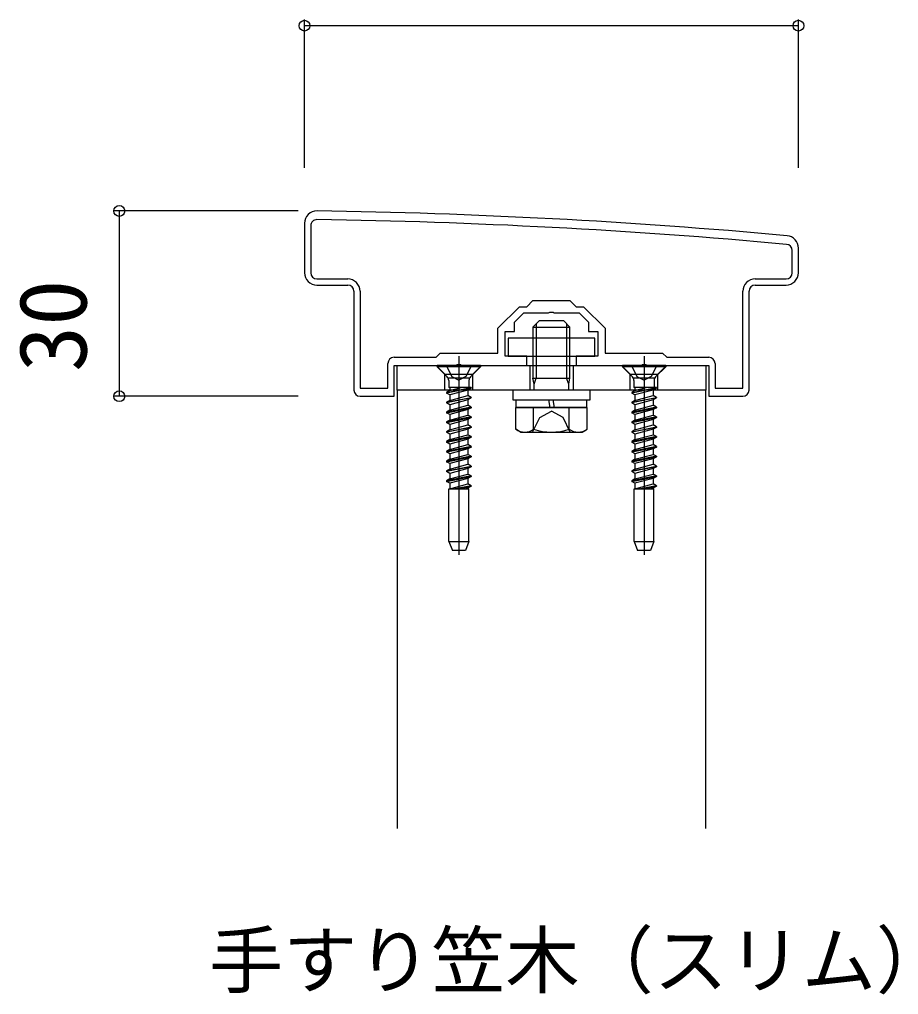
# Model space of a CAD drawing. Units: millimetres, scale not verified. Extents: x -875 to 875, y -1300 to 1294.
# Drawn here: x -640.9 to -498.5, y -814.5 to -656.6 of the extents above; entities that cross this region are included whole.
import ezdxf
from ezdxf.enums import TextEntityAlignment as Align

# ---------------------------------------------------------------- set-up
doc = ezdxf.new("R2010")
doc.units = ezdxf.units.MM
doc.header["$LTSCALE"] = 8
for name, color, linetype in [('0-1_USER1', 3, 'Continuous'), ('0-2_YKK_11', 7, 'Continuous'), ('0-3_YKK_12', 2, 'Continuous'), ('0-4_YKK_13', 4, 'Continuous'), ('0-6_YKK_D', 6, 'Continuous')]:
    doc.layers.add(name, color=color, linetype=linetype)
doc.styles.add('ＭＳ ゴシック', font='')
doc.styles.get('ＭＳ ゴシック').set_extended_font_data('MS Gothic')

msp = doc.modelspace()

# ---------------------------------------------------------------- linework, layer by layer
at = {"layer": '0-2_YKK_11'}
for p, q in [((-594.739, -689.595), (-594.739, -697.595)), ((-593.739, -689.995), (-593.739, -697.595)), ((-515.739, -697.595), (-515.739, -693.997)), ((-514.739, -697.595), (-514.739, -693.595)), ((-592.739, -698.595), (-587.739, -698.595)), ((-521.739, -698.595), (-516.739, -698.595)), ((-592.739, -699.595), (-587.739, -699.595)), ((-586.739, -700.595), (-586.739, -716.595)), ((-522.739, -716.595), (-522.739, -700.595)), ((-521.739, -699.595), (-516.739, -699.595))]:
    msp.add_line(p, q, dxfattribs=at)
for points in [[(-585.739, -700.595), (-585.739, -716.295), (-581.239, -716.295), (-581.239, -712.295)], [(-528.239, -712.295), (-528.239, -716.295), (-523.739, -716.295), (-523.739, -700.595)], [(-580.239, -711.295), (-573.439, -711.295), (-572.739, -710.595), (-563.439, -710.595), (-563.439, -706.598), (-559.936, -703.095), (-558.739, -703.095), (-557.739, -702.095), (-551.739, -702.095), (-550.739, -703.095), (-549.542, -703.095), (-546.039, -706.598), (-546.039, -710.595), (-536.739, -710.595), (-536.039, -711.295), (-529.239, -711.295)], [(-585.739, -717.595), (-580.239, -717.595), (-580.239, -712.595), (-570.197, -712.595), (-570.014, -712.475), (-569.464, -712.475), (-569.28, -712.595), (-558.739, -712.595), (-558.739, -711.095), (-562.239, -711.095), (-562.239, -707.095), (-560.739, -707.095), (-560.739, -705.595), (-559.239, -704.095), (-555.197, -704.095), (-555.014, -703.975), (-554.464, -703.975), (-554.28, -704.095), (-550.239, -704.095), (-548.739, -705.595), (-548.739, -707.095), (-547.239, -707.095), (-547.239, -711.095), (-550.739, -711.095), (-550.739, -712.595), (-540.197, -712.595), (-540.014, -712.475), (-539.464, -712.475), (-539.28, -712.595), (-529.239, -712.595), (-529.239, -717.595), (-523.739, -717.595)]]:
    msp.add_lwpolyline(points, dxfattribs=at)
for centre, radius, start, end in [((-592.739, -689.595), 2, 89.17237, 179.99999), ((-607.154, -1687.494), 1000.003, 84.80207, 89.17236), ((-592.739, -689.995), 1, 89.17205, 180.00002), ((-607.154, -1687.489), 998.598, 84.79997, 89.17204), ((-516.739, -693.997), 1, 0, 84.79999), ((-516.739, -693.595), 2, 0, 84.80205), ((-592.739, -697.595), 2, 180.00001, 269.99999), ((-592.739, -697.595), 1, 180.00001, 269.99999), ((-516.739, -697.595), 2, 270.00001, 359.99999), ((-516.739, -697.595), 1, 270.00001, 359.99999), ((-587.739, -700.595), 2, 0.00001, 89.99999), ((-521.739, -700.595), 2, 90.00001, 179.99999), ((-587.739, -700.595), 1, 0.00001, 89.99999), ((-521.739, -700.595), 1, 90.00001, 179.99999), ((-580.239, -712.295), 1, 90.00001, 179.99999), ((-529.239, -712.295), 1, 0.00001, 89.99999), ((-585.739, -716.595), 1, 180.00001, 269.99999), ((-523.739, -716.595), 1, 270.00001, 359.99999)]:
    msp.add_arc(centre, radius, start, end, dxfattribs=at)
at = {"layer": '0-3_YKK_12'}
msp.add_line((-529.739, -787.595), (-529.739, -716.595), dxfattribs=at)
msp.add_lwpolyline([(-529.739, -716.595), (-579.739, -716.595), (-579.739, -787.595)], dxfattribs=at)
at = {"layer": '0-4_YKK_13'}
for p, q in [((-557.739, -706.396), (-556.739, -705.396)), ((-552.739, -705.396), (-556.739, -705.396)), ((-551.739, -706.396), (-552.739, -705.396)), ((-557.739, -706.396), (-551.739, -706.396)), ((-557.739, -706.396), (-557.739, -714.696)), ((-557.199, -705.856), (-557.199, -714.696)), ((-552.279, -705.856), (-552.279, -714.696)), ((-551.739, -714.696), (-551.739, -706.396)), ((-569.739, -711.095), (-569.739, -743.257)), ((-539.739, -711.095), (-539.739, -743.257)), ((-571.989, -713.995), (-573.389, -712.595)), ((-566.239, -712.595), (-573.239, -712.595)), ((-573.239, -712.595), (-573.239, -712.845)), ((-566.239, -712.845), (-573.239, -712.845)), ((-573.239, -712.845), (-571.608, -714.476)), ((-571.789, -712.595), (-570.884, -714.41)), ((-566.239, -712.845), (-567.869, -714.476)), ((-567.489, -713.995), (-566.089, -712.595)), ((-566.239, -712.595), (-566.239, -712.845)), ((-558.239, -712.595), (-558.239, -716.595)), ((-551.239, -712.595), (-551.239, -716.595)), ((-541.989, -713.995), (-543.389, -712.595)), ((-536.239, -712.595), (-543.239, -712.595)), ((-543.239, -712.595), (-543.239, -712.845)), ((-536.239, -712.845), (-543.239, -712.845)), ((-543.239, -712.845), (-541.608, -714.476)), ((-541.789, -712.595), (-540.884, -714.41)), ((-536.239, -712.845), (-537.869, -714.476)), ((-537.489, -713.995), (-536.089, -712.595)), ((-536.239, -712.595), (-536.239, -712.845)), ((-571.989, -716.595), (-571.989, -713.995)), ((-571.989, -713.995), (-567.489, -713.995)), ((-571.51, -714.595), (-567.967, -714.595)), ((-571.374, -715.042), (-571.374, -716.183)), ((-570.884, -714.41), (-569.739, -715.019)), ((-568.104, -715.042), (-568.104, -716.183)), ((-567.489, -716.595), (-567.489, -713.995)), ((-557.539, -715.636), (-557.739, -714.696)), ((-557.739, -714.696), (-551.739, -714.696)), ((-557.539, -715.636), (-557.199, -714.696)), ((-551.939, -715.636), (-552.279, -714.696)), ((-551.939, -715.636), (-551.739, -714.696)), ((-541.989, -716.595), (-541.989, -713.995)), ((-541.989, -713.995), (-537.489, -713.995)), ((-541.51, -714.595), (-537.967, -714.595)), ((-541.374, -715.042), (-541.374, -716.183)), ((-540.884, -714.41), (-539.739, -715.019)), ((-538.104, -715.042), (-538.104, -716.183)), ((-537.489, -716.595), (-537.489, -713.995)), ((-571.739, -716.978), (-567.739, -716.183)), ((-567.739, -716.283), (-571.739, -717.078)), ((-571.214, -716.675), (-571.739, -716.978)), ((-567.739, -716.183), (-571.374, -716.183)), ((-571.214, -716.183), (-571.214, -716.675)), ((-571.214, -716.675), (-569.388, -716.183)), ((-568.264, -716.586), (-571.214, -717.381)), ((-567.739, -716.283), (-568.264, -716.586)), ((-568.264, -716.586), (-568.264, -717.47)), ((-567.739, -716.183), (-567.739, -716.283)), ((-560.989, -716.595), (-560.989, -718.195)), ((-548.489, -716.595), (-560.989, -716.595)), ((-557.539, -716.595), (-557.539, -715.636)), ((-551.939, -716.595), (-551.939, -715.636)), ((-548.489, -718.195), (-548.489, -716.595)), ((-541.739, -716.978), (-537.739, -716.183)), ((-537.739, -716.283), (-541.739, -717.078)), ((-541.214, -716.675), (-541.739, -716.978)), ((-537.739, -716.183), (-541.374, -716.183)), ((-541.214, -716.183), (-541.214, -716.675)), ((-541.214, -716.675), (-539.388, -716.183)), ((-538.264, -716.586), (-541.214, -717.381)), ((-537.739, -716.283), (-538.264, -716.586)), ((-538.264, -716.586), (-538.264, -717.47)), ((-537.739, -716.183), (-537.739, -716.283)), ((-571.739, -716.978), (-571.739, -717.078)), ((-571.214, -717.381), (-571.739, -717.078)), ((-571.739, -718.568), (-567.739, -717.773)), ((-567.739, -717.873), (-571.739, -718.668)), ((-571.214, -717.381), (-571.214, -718.265)), ((-571.214, -718.265), (-568.264, -717.47)), ((-568.264, -718.176), (-571.214, -718.971)), ((-567.739, -717.773), (-568.264, -717.47)), ((-568.264, -718.176), (-568.264, -719.06)), ((-560.989, -718.195), (-548.489, -718.195)), ((-560.489, -718.195), (-548.989, -718.195)), ((-560.489, -718.195), (-560.489, -719.396)), ((-554.93, -719.398), (-555.161, -718.195)), ((-554.533, -718.195), (-554.303, -719.396)), ((-548.989, -719.396), (-548.989, -718.195)), ((-541.739, -716.978), (-541.739, -717.078)), ((-541.214, -717.381), (-541.739, -717.078)), ((-541.739, -718.568), (-537.739, -717.773)), ((-537.739, -717.873), (-541.739, -718.668)), ((-541.214, -717.381), (-541.214, -718.265)), ((-541.214, -718.265), (-538.264, -717.47)), ((-538.264, -718.176), (-541.214, -718.971)), ((-537.739, -717.773), (-538.264, -717.47)), ((-538.264, -718.176), (-538.264, -719.06)), ((-571.214, -718.971), (-571.739, -718.668)), ((-567.739, -719.363), (-571.739, -720.158)), ((-571.739, -720.258), (-567.739, -719.463)), ((-571.214, -719.855), (-571.739, -720.158)), ((-571.214, -718.971), (-571.214, -719.855)), ((-571.214, -719.855), (-568.264, -719.06)), ((-568.264, -719.766), (-571.214, -720.561)), ((-567.739, -719.363), (-568.264, -719.06)), ((-567.739, -719.463), (-568.264, -719.766)), ((-568.264, -719.766), (-568.264, -720.65)), ((-567.739, -719.363), (-567.739, -719.463)), ((-560.512, -722.949), (-560.512, -719.396)), ((-560.512, -719.396), (-548.965, -719.396)), ((-548.989, -719.396), (-560.489, -719.396)), ((-557.625, -722.949), (-557.625, -719.396)), ((-551.852, -722.949), (-551.852, -719.396)), ((-548.965, -722.949), (-548.965, -719.396)), ((-541.214, -718.971), (-541.739, -718.668)), ((-537.739, -719.363), (-541.739, -720.158)), ((-541.739, -720.258), (-537.739, -719.463)), ((-541.214, -719.855), (-541.739, -720.158)), ((-541.214, -718.971), (-541.214, -719.855)), ((-541.214, -719.855), (-538.264, -719.06)), ((-538.264, -719.766), (-541.214, -720.561)), ((-537.739, -719.363), (-538.264, -719.06)), ((-537.739, -719.463), (-538.264, -719.766)), ((-538.264, -719.766), (-538.264, -720.65)), ((-537.739, -719.363), (-537.739, -719.463)), ((-571.739, -720.158), (-571.739, -720.258)), ((-571.214, -720.561), (-571.739, -720.258)), ((-567.739, -720.953), (-571.739, -721.748)), ((-571.214, -721.445), (-571.739, -721.748)), ((-571.214, -720.561), (-571.214, -721.445)), ((-571.214, -721.445), (-568.264, -720.65)), ((-568.264, -721.356), (-571.214, -722.151)), ((-567.739, -720.953), (-568.264, -720.65)), ((-567.739, -721.053), (-568.264, -721.356)), ((-568.264, -721.356), (-568.264, -722.24)), ((-567.739, -720.953), (-567.739, -721.053)), ((-557.789, -723.398), (-556.639, -721.04)), ((-556.639, -721.04), (-554.739, -720.03)), ((-552.839, -721.04), (-554.739, -720.03)), ((-551.689, -723.398), (-552.839, -721.04)), ((-541.739, -720.158), (-541.739, -720.258)), ((-541.214, -720.561), (-541.739, -720.258)), ((-537.739, -720.953), (-541.739, -721.748)), ((-541.214, -721.445), (-541.739, -721.748)), ((-541.214, -720.561), (-541.214, -721.445)), ((-541.214, -721.445), (-538.264, -720.65)), ((-538.264, -721.356), (-541.214, -722.151)), ((-537.739, -720.953), (-538.264, -720.65)), ((-537.739, -721.053), (-538.264, -721.356)), ((-538.264, -721.356), (-538.264, -722.24)), ((-537.739, -720.953), (-537.739, -721.053)), ((-571.739, -721.748), (-571.739, -721.848)), ((-571.739, -723.338), (-567.739, -722.543)), ((-567.739, -722.643), (-571.739, -723.438)), ((-571.214, -723.035), (-571.739, -723.338)), ((-571.214, -722.151), (-571.214, -723.035)), ((-571.214, -723.035), (-568.264, -722.24)), ((-568.264, -722.946), (-571.214, -723.741)), ((-567.739, -722.543), (-568.264, -722.24)), ((-567.739, -722.643), (-568.264, -722.946)), ((-568.264, -722.946), (-568.264, -723.83)), ((-567.739, -722.543), (-567.739, -722.643)), ((-559.739, -723.396), (-560.512, -722.949)), ((-549.739, -723.396), (-548.965, -722.949)), ((-541.739, -721.748), (-541.739, -721.848)), ((-541.739, -723.338), (-537.739, -722.543)), ((-537.739, -722.643), (-541.739, -723.438)), ((-541.214, -723.035), (-541.739, -723.338)), ((-541.214, -722.151), (-541.214, -723.035)), ((-541.214, -723.035), (-538.264, -722.24)), ((-538.264, -722.946), (-541.214, -723.741)), ((-537.739, -722.543), (-538.264, -722.24)), ((-537.739, -722.643), (-538.264, -722.946)), ((-538.264, -722.946), (-538.264, -723.83)), ((-537.739, -722.543), (-537.739, -722.643)), ((-571.739, -723.338), (-571.739, -723.438)), ((-571.214, -723.741), (-571.739, -723.438)), ((-567.739, -724.133), (-571.739, -724.928)), ((-571.739, -725.028), (-567.739, -724.233)), ((-571.214, -723.741), (-571.214, -724.625)), ((-571.214, -724.625), (-568.264, -723.83)), ((-568.264, -724.536), (-571.214, -725.331)), ((-567.739, -724.133), (-568.264, -723.83)), ((-567.739, -724.233), (-568.264, -724.536)), ((-568.264, -724.536), (-568.264, -725.42)), ((-567.739, -724.133), (-567.739, -724.233)), ((-559.739, -723.396), (-549.739, -723.396)), ((-541.739, -723.338), (-541.739, -723.438)), ((-541.214, -723.741), (-541.739, -723.438)), ((-537.739, -724.133), (-541.739, -724.928)), ((-541.739, -725.028), (-537.739, -724.233)), ((-541.214, -723.741), (-541.214, -724.625)), ((-541.214, -724.625), (-538.264, -723.83)), ((-538.264, -724.536), (-541.214, -725.331)), ((-537.739, -724.133), (-538.264, -723.83)), ((-537.739, -724.233), (-538.264, -724.536)), ((-538.264, -724.536), (-538.264, -725.42)), ((-537.739, -724.133), (-537.739, -724.233)), ((-571.214, -724.625), (-571.739, -724.928)), ((-571.739, -724.928), (-571.739, -725.028)), ((-571.214, -725.331), (-571.739, -725.028)), ((-567.739, -725.723), (-571.739, -726.518)), ((-571.739, -726.618), (-567.739, -725.823)), ((-571.214, -725.331), (-571.214, -726.215)), ((-571.214, -726.215), (-568.264, -725.42)), ((-568.264, -726.126), (-571.214, -726.921)), ((-567.739, -725.723), (-568.264, -725.42)), ((-567.739, -725.823), (-568.264, -726.126)), ((-568.264, -726.126), (-568.264, -727.01)), ((-567.739, -725.723), (-567.739, -725.823)), ((-541.214, -724.625), (-541.739, -724.928)), ((-541.739, -724.928), (-541.739, -725.028)), ((-541.214, -725.331), (-541.739, -725.028)), ((-537.739, -725.723), (-541.739, -726.518)), ((-541.739, -726.618), (-537.739, -725.823)), ((-541.214, -725.331), (-541.214, -726.215)), ((-541.214, -726.215), (-538.264, -725.42)), ((-538.264, -726.126), (-541.214, -726.921)), ((-537.739, -725.723), (-538.264, -725.42)), ((-537.739, -725.823), (-538.264, -726.126)), ((-538.264, -726.126), (-538.264, -727.01)), ((-537.739, -725.723), (-537.739, -725.823)), ((-571.214, -726.921), (-571.739, -726.618)), ((-567.739, -727.313), (-571.739, -728.108)), ((-571.739, -728.208), (-567.739, -727.413)), ((-571.214, -726.921), (-571.214, -727.805)), ((-571.214, -727.805), (-568.264, -727.01)), ((-568.264, -727.716), (-571.214, -728.511)), ((-567.739, -727.313), (-568.264, -727.01)), ((-567.739, -727.413), (-568.264, -727.716)), ((-568.264, -727.716), (-568.264, -728.6)), ((-567.739, -727.313), (-567.739, -727.413)), ((-541.214, -726.921), (-541.739, -726.618)), ((-537.739, -727.313), (-541.739, -728.108)), ((-541.739, -728.208), (-537.739, -727.413)), ((-541.214, -726.921), (-541.214, -727.805)), ((-541.214, -727.805), (-538.264, -727.01)), ((-538.264, -727.716), (-541.214, -728.511)), ((-537.739, -727.313), (-538.264, -727.01)), ((-537.739, -727.413), (-538.264, -727.716)), ((-538.264, -727.716), (-538.264, -728.6)), ((-537.739, -727.313), (-537.739, -727.413)), ((-571.214, -727.805), (-571.739, -728.108)), ((-571.739, -728.108), (-571.739, -728.208)), ((-571.214, -728.511), (-571.739, -728.208)), ((-571.739, -729.698), (-567.739, -728.903)), ((-567.739, -729.003), (-571.739, -729.798)), ((-571.214, -728.511), (-571.214, -729.395)), ((-571.214, -729.395), (-568.264, -728.6)), ((-568.264, -729.306), (-571.214, -730.101)), ((-567.739, -728.903), (-568.264, -728.6)), ((-567.739, -729.003), (-568.264, -729.306)), ((-568.264, -729.306), (-568.264, -730.19)), ((-567.739, -728.903), (-567.739, -729.003)), ((-541.214, -727.805), (-541.739, -728.108)), ((-541.739, -728.108), (-541.739, -728.208)), ((-541.214, -728.511), (-541.739, -728.208)), ((-541.739, -729.698), (-537.739, -728.903)), ((-537.739, -729.003), (-541.739, -729.798)), ((-541.214, -728.511), (-541.214, -729.395)), ((-541.214, -729.395), (-538.264, -728.6)), ((-538.264, -729.306), (-541.214, -730.101)), ((-537.739, -728.903), (-538.264, -728.6)), ((-537.739, -729.003), (-538.264, -729.306)), ((-538.264, -729.306), (-538.264, -730.19)), ((-537.739, -728.903), (-537.739, -729.003)), ((-571.214, -729.395), (-571.739, -729.698)), ((-571.739, -729.698), (-571.739, -729.798)), ((-571.214, -730.101), (-571.739, -729.798)), ((-567.739, -730.493), (-571.739, -731.288)), ((-571.739, -731.388), (-567.739, -730.593)), ((-571.214, -730.101), (-571.214, -730.985)), ((-571.214, -730.985), (-568.264, -730.19)), ((-568.264, -730.896), (-571.214, -731.691)), ((-567.739, -730.493), (-568.264, -730.19)), ((-567.739, -730.593), (-568.264, -730.896)), ((-568.264, -730.896), (-568.264, -731.78)), ((-567.739, -730.493), (-567.739, -730.593)), ((-541.214, -729.395), (-541.739, -729.698)), ((-541.739, -729.698), (-541.739, -729.798)), ((-541.214, -730.101), (-541.739, -729.798)), ((-537.739, -730.493), (-541.739, -731.288)), ((-541.739, -731.388), (-537.739, -730.593)), ((-541.214, -730.101), (-541.214, -730.985)), ((-541.214, -730.985), (-538.264, -730.19)), ((-538.264, -730.896), (-541.214, -731.691)), ((-537.739, -730.493), (-538.264, -730.19)), ((-537.739, -730.593), (-538.264, -730.896)), ((-538.264, -730.896), (-538.264, -731.78)), ((-537.739, -730.493), (-537.739, -730.593)), ((-571.214, -730.985), (-571.739, -731.288)), ((-571.739, -731.288), (-571.739, -731.388)), ((-571.214, -731.691), (-571.739, -731.388)), ((-571.214, -731.691), (-571.214, -732.575)), ((-571.214, -732.575), (-568.264, -731.78)), ((-567.739, -732.083), (-570.317, -732.595)), ((-569.814, -732.595), (-567.739, -732.183)), ((-567.739, -732.083), (-568.264, -731.78)), ((-568.264, -732.486), (-568.264, -732.595)), ((-541.214, -730.985), (-541.739, -731.288)), ((-541.739, -731.288), (-541.739, -731.388)), ((-541.214, -731.691), (-541.739, -731.388)), ((-541.214, -731.691), (-541.214, -732.575)), ((-541.214, -732.575), (-538.264, -731.78)), ((-537.739, -732.083), (-540.317, -732.595)), ((-539.814, -732.595), (-537.739, -732.183)), ((-537.739, -732.083), (-538.264, -731.78)), ((-538.264, -732.486), (-538.264, -732.595)), ((-571.339, -741.095), (-571.339, -732.595)), ((-571.339, -732.595), (-568.139, -732.595)), ((-571.214, -732.575), (-571.249, -732.595)), ((-568.139, -741.095), (-568.139, -732.595)), ((-541.339, -741.095), (-541.339, -732.595)), ((-541.339, -732.595), (-538.139, -732.595)), ((-541.214, -732.575), (-541.249, -732.595)), ((-538.139, -741.095), (-538.139, -732.595)), ((-571.339, -741.095), (-568.139, -741.095)), ((-571.339, -741.095), (-570.793, -742.595)), ((-568.139, -741.095), (-568.685, -742.595)), ((-541.339, -741.095), (-538.139, -741.095)), ((-541.339, -741.095), (-540.793, -742.595)), ((-538.139, -741.095), (-538.685, -742.595)), ((-568.685, -742.595), (-570.793, -742.595)), ((-538.685, -742.595), (-540.793, -742.595))]:
    msp.add_line(p, q, dxfattribs=at)
for points in [[(-561.739, -711.095), (-547.739, -711.095), (-547.739, -708.195), (-561.739, -708.195)], [(-579.739, -712.595), (-529.739, -712.595), (-529.739, -716.595), (-579.739, -716.595)]]:
    msp.add_lwpolyline(points, close=True, dxfattribs=at)
for points in [[(-567.689, -712.595), (-568.594, -714.41), (-569.739, -715.019)], [(-537.689, -712.595), (-538.594, -714.41), (-539.739, -715.019)], [(-571.214, -718.265), (-571.739, -718.568), (-571.739, -718.668)], [(-567.739, -717.773), (-567.739, -717.873), (-568.264, -718.176)], [(-541.214, -718.265), (-541.739, -718.568), (-541.739, -718.668)], [(-537.739, -717.773), (-537.739, -717.873), (-538.264, -718.176)], [(-571.214, -722.151), (-571.739, -721.848), (-567.739, -721.053)], [(-541.214, -722.151), (-541.739, -721.848), (-537.739, -721.053)], [(-571.214, -726.215), (-571.739, -726.518), (-571.739, -726.618)], [(-541.214, -726.215), (-541.739, -726.518), (-541.739, -726.618)], [(-567.739, -732.083), (-567.739, -732.183), (-568.264, -732.486), (-568.67, -732.595)], [(-537.739, -732.083), (-537.739, -732.183), (-538.264, -732.486), (-538.67, -732.595)]]:
    msp.add_lwpolyline(points, dxfattribs=at)
for centre, radius, start, end in [((-572.174, -715.042), 0.8, 0, 45), ((-567.304, -715.042), 0.8, 135, 180), ((-542.174, -715.042), 0.8, 0, 45), ((-537.304, -715.042), 0.8, 135, 180), ((-559.069, -720.84), 2.556, 235.61708, 304.38292), ((-554.739, -713.842), 9.554, 252.41276, 287.58724), ((-550.408, -720.84), 2.556, 235.61708, 304.38292)]:
    msp.add_arc(centre, radius, start, end, dxfattribs=at)
at = {"layer": '0-6_YKK_D'}
for p, q in [((-594.739, -680.595), (-594.739, -656.595)), ((-514.739, -680.595), (-514.739, -656.595)), ((-514.739, -657.595), (-594.739, -657.595)), ((-595.739, -687.595), (-625.739, -687.595)), ((-624.739, -687.595), (-624.739, -717.595)), ((-595.739, -717.595), (-625.739, -717.595))]:
    msp.add_line(p, q, dxfattribs=at)
for centre in [(-594.739, -657.595), (-514.739, -657.595), (-624.739, -687.595), (-624.739, -717.595)]:
    msp.add_circle(centre, 0.875, dxfattribs=at)

# ---------------------------------------------------------------- texts
at = {"layer": '0-1_USER1', "style": 'ＭＳ ゴシック'}
msp.add_text('手すり笠木（スリム）', height=8.798, dxfattribs=at).set_placement((-610.189, -815.952), align=Align.BOTTOM_LEFT)
at = {"layer": '0-6_YKK_D', "style": 'ＭＳ ゴシック'}
msp.add_text('30', height=11, rotation=90, dxfattribs=at).set_placement((-626.739, -713.675), align=Align.BOTTOM_LEFT)

doc.saveas('drawing.dxf')
